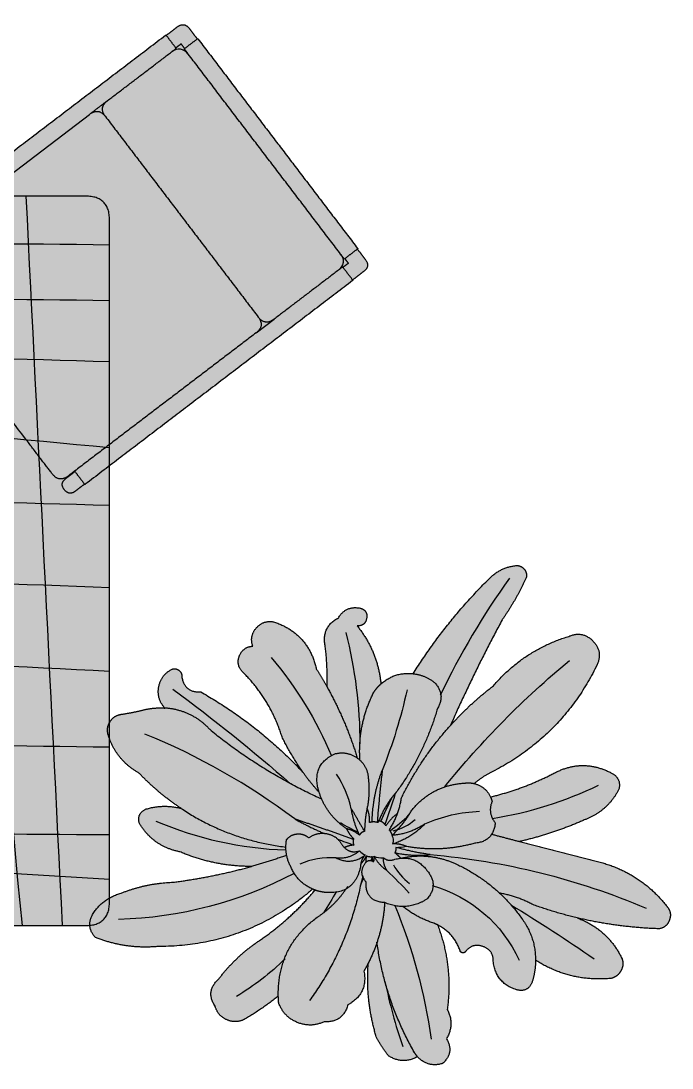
# Model space of a CAD drawing. Header units: metres. Extents: x -17 to 580, y -130 to 19.
# Drawn here: x 330.433 to 331.868, y -28.681 to -26.373 of the extents above; entities that cross this region are included whole.
import ezdxf

# ---------------------------------------------------------------- set-up
doc = ezdxf.new("R2010")
doc.units = ezdxf.units.M
doc.linetypes.add('Style Black Lines_2', pattern=[0])
doc.layers.add('Furniture', color=7, linetype='Continuous', true_color=0x7a8bf7)
doc.layers.add('Imported blocks', color=7, linetype='Continuous', true_color=0x7a8bf7)

# ---------------------------------------------------------------- blocks, each defined once
blk = doc.blocks.new('Brabo_1')
at = {"layer": 'Imported blocks', "transparency": 33554483}
h = blk.add_hatch(color=256, dxfattribs=at)
edge = h.paths.add_edge_path(flags=0)
edge.add_spline(control_points=[(0.688, 0.07), (0.5491, 0.07), (0.1323, 0.07)], knot_values=[0, 0, 0, 1, 1, 1], degree=2, periodic=0)
edge.add_spline(control_points=[(0.1323, 0.07), (0.1073, 0.07), (0.1073, 0.095)], knot_values=[0, 0, 0, 1, 1, 1], degree=2, periodic=0)
edge.add_spline(control_points=[(0.1073, 0.095), (0.1073, 0.1039), (0.1073, 0.1129)], knot_values=[0, 0, 0, 1, 1, 1], degree=2, periodic=0)
edge.add_spline(control_points=[(0.1073, 0.1129), (0.1067, 0.1129), (0.1061, 0.1129)], knot_values=[0, 0, 0, 1, 1, 1], degree=2, periodic=0)
edge.add_spline(control_points=[(0.1061, 0.1129), (0.1061, 0.1002), (0.1061, 0.0875)], knot_values=[0, 0, 0, 1, 1, 1], degree=2, periodic=0)
edge.add_spline(control_points=[(0.1061, 0.0875), (0.1061, 0.07), (0.0887, 0.07)], knot_values=[0, 0, 0, 1, 1, 1], degree=2, periodic=0)
edge.add_spline(control_points=[(0.0887, 0.07), (0.0712, 0.07), (0.0712, 0.0875)], knot_values=[0, 0, 0, 1, 1, 1], degree=2, periodic=0)
edge.add_spline(control_points=[(0.0712, 0.0875), (0.0712, 0.1002), (0.0712, 0.1129)], knot_values=[0, 0, 0, 1, 1, 1], degree=2, periodic=0)
edge.add_spline(control_points=[(0.0712, 0.1129), (0.0711, 0.1129), (0.071, 0.1129)], knot_values=[0, 0, 0, 1, 1, 1], degree=2, periodic=0)
edge.add_spline(control_points=[(0.071, 0.1129), (0.07, 0.1129), (0.07, 0.1139)], knot_values=[0, 0, 0, 1, 1, 1], degree=2, periodic=0)
edge.add_spline(control_points=[(0.07, 0.1139), (0.07, 0.4843), (0.07, 0.8548)], knot_values=[0, 0, 0, 1, 1, 1], degree=2, periodic=0)
edge.add_spline(control_points=[(0.07, 0.8548), (0.07, 0.8558), (0.071, 0.8558)], knot_values=[0, 0, 0, 1, 1, 1], degree=2, periodic=0)
edge.add_spline(control_points=[(0.071, 0.8558), (0.0711, 0.8558), (0.0712, 0.8558)], knot_values=[0, 0, 0, 1, 1, 1], degree=2, periodic=0)
edge.add_spline(control_points=[(0.0712, 0.8558), (0.0712, 0.8711), (0.0712, 0.8864)], knot_values=[0, 0, 0, 1, 1, 1], degree=2, periodic=0)
edge.add_spline(control_points=[(0.0712, 0.8864), (0.0712, 0.9054), (0.0903, 0.9054)], knot_values=[0, 0, 0, 1, 1, 1], degree=2, periodic=0)
edge.add_spline(control_points=[(0.0903, 0.9054), (0.1046, 0.9054), (0.1189, 0.9054)], knot_values=[0, 0, 0, 1, 1, 1], degree=2, periodic=0)
edge.add_spline(control_points=[(0.1189, 0.9054), (0.1189, 0.9055), (0.1189, 0.9056)], knot_values=[0, 0, 0, 1, 1, 1], degree=2, periodic=0)
edge.add_spline(control_points=[(0.1189, 0.9056), (0.1189, 0.9066), (0.1199, 0.9066)], knot_values=[0, 0, 0, 1, 1, 1], degree=2, periodic=0)
edge.add_spline(control_points=[(0.1199, 0.9066), (0.2651, 0.9066), (0.4102, 0.9066)], knot_values=[0, 0, 0, 1, 1, 1], degree=2, periodic=0)
edge.add_spline(control_points=[(0.4102, 0.9066), (0.5553, 0.9066), (0.7004, 0.9066)], knot_values=[0, 0, 0, 1, 1, 1], degree=2, periodic=0)
edge.add_spline(control_points=[(0.7004, 0.9066), (0.7014, 0.9066), (0.7014, 0.9056)], knot_values=[0, 0, 0, 1, 1, 1], degree=2, periodic=0)
edge.add_spline(control_points=[(0.7014, 0.9056), (0.7014, 0.9055), (0.7014, 0.9054)], knot_values=[0, 0, 0, 1, 1, 1], degree=2, periodic=0)
edge.add_spline(control_points=[(0.7014, 0.9054), (0.7157, 0.9054), (0.7301, 0.9054)], knot_values=[0, 0, 0, 1, 1, 1], degree=2, periodic=0)
edge.add_spline(control_points=[(0.7301, 0.9054), (0.7491, 0.9054), (0.7491, 0.8864)], knot_values=[0, 0, 0, 1, 1, 1], degree=2, periodic=0)
edge.add_spline(control_points=[(0.7491, 0.8864), (0.7491, 0.8711), (0.7491, 0.8558)], knot_values=[0, 0, 0, 1, 1, 1], degree=2, periodic=0)
edge.add_spline(control_points=[(0.7491, 0.8558), (0.7492, 0.8558), (0.7493, 0.8558)], knot_values=[0, 0, 0, 1, 1, 1], degree=2, periodic=0)
edge.add_spline(control_points=[(0.7493, 0.8558), (0.7503, 0.8558), (0.7503, 0.8548)], knot_values=[0, 0, 0, 1, 1, 1], degree=2, periodic=0)
edge.add_spline(control_points=[(0.7503, 0.8548), (0.7503, 0.4843), (0.7503, 0.1139)], knot_values=[0, 0, 0, 1, 1, 1], degree=2, periodic=0)
edge.add_spline(control_points=[(0.7503, 0.1139), (0.7503, 0.1129), (0.7493, 0.1129)], knot_values=[0, 0, 0, 1, 1, 1], degree=2, periodic=0)
edge.add_spline(control_points=[(0.7493, 0.1129), (0.7492, 0.1129), (0.7491, 0.1129)], knot_values=[0, 0, 0, 1, 1, 1], degree=2, periodic=0)
edge.add_spline(control_points=[(0.7491, 0.1129), (0.7491, 0.1002), (0.7491, 0.0875)], knot_values=[0, 0, 0, 1, 1, 1], degree=2, periodic=0)
edge.add_spline(control_points=[(0.7491, 0.0875), (0.7491, 0.07), (0.7316, 0.07)], knot_values=[0, 0, 0, 1, 1, 1], degree=2, periodic=0)
edge.add_spline(control_points=[(0.7316, 0.07), (0.7142, 0.07), (0.7142, 0.0875)], knot_values=[0, 0, 0, 1, 1, 1], degree=2, periodic=0)
edge.add_spline(control_points=[(0.7142, 0.0875), (0.7142, 0.1002), (0.7142, 0.1129)], knot_values=[0, 0, 0, 1, 1, 1], degree=2, periodic=0)
edge.add_spline(control_points=[(0.7142, 0.1129), (0.7136, 0.1129), (0.713, 0.1129)], knot_values=[0, 0, 0, 1, 1, 1], degree=2, periodic=0)
edge.add_spline(control_points=[(0.713, 0.1129), (0.713, 0.1039), (0.713, 0.095)], knot_values=[0, 0, 0, 1, 1, 1], degree=2, periodic=0)
edge.add_spline(control_points=[(0.713, 0.095), (0.713, 0.07), (0.688, 0.07)], knot_values=[0, 0, 0, 1, 1, 1], degree=2, periodic=0)
at = {"layer": 'Imported blocks', "linetype": 'Style Black Lines_2'}
for points in [[(0.713, 0.6157), (0.713, 0.6657)], [(0.1073, 0.1129), (0.1073, 0.6157)]]:
    blk.add_lwpolyline(points, dxfattribs=at)
at = {"layer": 'Imported blocks'}
for points, degree in [([(0.0712, 0.8864), (0.0712, 0.9054), (0.0903, 0.9054)], 2), ([(0.0903, 0.9054), (0.1046, 0.9054), (0.1189, 0.9054)], 2), ([(0.1189, 0.9056), (0.1189, 0.9066), (0.1199, 0.9066)], 2), ([(0.1189, 0.9054), (0.1189, 0.9055), (0.1189, 0.9056)], 2), ([(0.1189, 0.8703), (0.1189, 0.8878), (0.1189, 0.9054)], 2), ([(0.1199, 0.9066), (0.2651, 0.9066), (0.4102, 0.9066)], 2), ([(0.4102, 0.9066), (0.5553, 0.9066), (0.7004, 0.9066)], 2), ([(0.7004, 0.9066), (0.7014, 0.9066), (0.7014, 0.9056)], 2), ([(0.7014, 0.9056), (0.7014, 0.9055), (0.7014, 0.9054)], 2), ([(0.7014, 0.9054), (0.7014, 0.8873), (0.7014, 0.8693)], 2), ([(0.7014, 0.9054), (0.7157, 0.9054), (0.7301, 0.9054)], 2), ([(0.7301, 0.9054), (0.7491, 0.9054), (0.7491, 0.8864)], 2), ([(0.0712, 0.8558), (0.0712, 0.8711), (0.0712, 0.8864)], 2), ([(0.7491, 0.8864), (0.7491, 0.8711), (0.7491, 0.8558)], 2), ([(0.07, 0.8548), (0.07, 0.8558), (0.071, 0.8558)], 2), ([(0.07, 0.1139), (0.07, 0.4843), (0.07, 0.8548)], 2), ([(0.071, 0.8558), (0.0711, 0.8558), (0.0712, 0.8558)], 2), ([(0.1063, 0.8558), (0.0888, 0.8558), (0.0712, 0.8558)], 2), ([(0.1071, 0.8705), (0.1061, 0.8705), (0.1061, 0.8695)], 2), ([(0.1061, 0.8695), (0.1061, 0.8626), (0.1061, 0.8558)], 2), ([(0.1073, 0.8548), (0.1073, 0.8558), (0.1063, 0.8558)], 2), ([(0.1189, 0.8705), (0.113, 0.8705), (0.1071, 0.8705)], 2), ([(0.1147, 0.862), (0.1099, 0.8572), (0.1073, 0.851), (0.1073, 0.8443)], 3), ([(0.1073, 0.6657), (0.1073, 0.7602), (0.1073, 0.8548)], 2), ([(0.1323, 0.8693), (0.1256, 0.8693), (0.1194, 0.8667), (0.1147, 0.862)], 3), ([(0.1199, 0.8693), (0.1189, 0.8693), (0.1189, 0.8703)], 2), ([(0.7014, 0.8693), (0.4107, 0.8693), (0.1199, 0.8693)], 2), ([(0.688, 0.8693), (0.7024, 0.8693), (0.713, 0.8587), (0.713, 0.8443)], 3), ([(0.7014, 0.8705), (0.7073, 0.8705), (0.7132, 0.8705)], 2), ([(0.7491, 0.8558), (0.731, 0.8558), (0.713, 0.8558)], 2), ([(0.713, 0.8558), (0.713, 0.7607), (0.713, 0.6657)], 2), ([(0.7132, 0.8705), (0.7142, 0.8705), (0.7142, 0.8695)], 2), ([(0.7142, 0.8695), (0.7142, 0.8626), (0.7142, 0.8558)], 2), ([(0.7491, 0.8558), (0.7492, 0.8558), (0.7493, 0.8558)], 2), ([(0.7493, 0.8558), (0.7503, 0.8558), (0.7503, 0.8548)], 2), ([(0.7503, 0.8548), (0.7503, 0.4843), (0.7503, 0.1139)], 2), ([(0.1073, 0.6657), (0.1073, 0.6407), (0.1073, 0.6157)], 2), ([(0.1323, 0.6407), (0.1073, 0.6407), (0.1073, 0.6657)], 2), ([(0.713, 0.6657), (0.713, 0.6407), (0.688, 0.6407)], 2), ([(0.1073, 0.6157), (0.1073, 0.6407), (0.1323, 0.6407)], 2), ([(0.1323, 0.6407), (0.4102, 0.6407), (0.688, 0.6407)], 2), ([(0.688, 0.6407), (0.713, 0.6407), (0.713, 0.6157)], 2), ([(0.713, 0.6157), (0.713, 0.3643), (0.713, 0.1129)], 2), ([(0.071, 0.1129), (0.07, 0.1129), (0.07, 0.1139)], 2), ([(0.0712, 0.1129), (0.0711, 0.1129), (0.071, 0.1129)], 2), ([(0.0712, 0.0875), (0.0712, 0.1002), (0.0712, 0.1129)], 2), ([(0.0712, 0.1129), (0.0887, 0.1129), (0.1061, 0.1129)], 2), ([(0.1073, 0.1129), (0.1067, 0.1129), (0.1061, 0.1129)], 2), ([(0.1061, 0.1129), (0.1061, 0.1002), (0.1061, 0.0875)], 2), ([(0.1073, 0.095), (0.1073, 0.1039), (0.1073, 0.1129)], 2), ([(0.1323, 0.07), (0.1073, 0.07), (0.1073, 0.095)], 2), ([(0.713, 0.095), (0.713, 0.07), (0.688, 0.07)], 2), ([(0.7142, 0.1129), (0.7136, 0.1129), (0.713, 0.1129)], 2), ([(0.713, 0.1129), (0.713, 0.1039), (0.713, 0.095)], 2), ([(0.7142, 0.1129), (0.7316, 0.1129), (0.7491, 0.1129)], 2), ([(0.7142, 0.0875), (0.7142, 0.1002), (0.7142, 0.1129)], 2), ([(0.7493, 0.1129), (0.7492, 0.1129), (0.7491, 0.1129)], 2), ([(0.7491, 0.1129), (0.7491, 0.1002), (0.7491, 0.0875)], 2), ([(0.7503, 0.1139), (0.7503, 0.1129), (0.7493, 0.1129)], 2), ([(0.0887, 0.07), (0.0712, 0.07), (0.0712, 0.0875)], 2), ([(0.1061, 0.0875), (0.1061, 0.07), (0.0887, 0.07)], 2), ([(0.688, 0.07), (0.5491, 0.07), (0.1323, 0.07)], 2), ([(0.7316, 0.07), (0.7142, 0.07), (0.7142, 0.0875)], 2), ([(0.7491, 0.0875), (0.7491, 0.07), (0.7316, 0.07)], 2)]:
    blk.add_open_spline(points, degree=degree, dxfattribs=at)
blk = doc.blocks.new('Plant')
at = {"layer": 'Imported blocks', "transparency": 33554483}
h = blk.add_hatch(color=256, dxfattribs=at)
edge = h.paths.add_edge_path(flags=0)
edge.add_spline(control_points=[(0.5604, 0.5461), (0.4131, 0.4194), (0.2189, 0.4196)], knot_values=[0, 0, 0, 1, 1, 1], degree=2, periodic=0)
edge.add_spline(control_points=[(0.2189, 0.4196), (0.1478, 0.4131), (0.0816, 0.4397)], knot_values=[0, 0, 0, 1, 1, 1], degree=2, periodic=0)
edge.add_spline(control_points=[(0.0816, 0.4397), (0.0604, 0.4626), (0.0752, 0.49)], knot_values=[0, 0, 0, 1, 1, 1], degree=2, periodic=0)
edge.add_spline(control_points=[(0.0752, 0.49), (0.0973, 0.5261), (0.1382, 0.5372)], knot_values=[0, 0, 0, 1, 1, 1], degree=2, periodic=0)
edge.add_spline(control_points=[(0.1382, 0.5372), (0.1935, 0.5594), (0.2531, 0.5613)], knot_values=[0, 0, 0, 1, 1, 1], degree=2, periodic=0)
edge.add_spline(control_points=[(0.2531, 0.5613), (0.3405, 0.5726), (0.4253, 0.5961)], knot_values=[0, 0, 0, 1, 1, 1], degree=2, periodic=0)
edge.add_spline(control_points=[(0.4253, 0.5961), (0.3433, 0.5961), (0.2679, 0.6283)], knot_values=[0, 0, 0, 1, 1, 1], degree=2, periodic=0)
edge.add_spline(control_points=[(0.2679, 0.6283), (0.2093, 0.6398), (0.1785, 0.691)], knot_values=[0, 0, 0, 1, 1, 1], degree=2, periodic=0)
edge.add_spline(control_points=[(0.1785, 0.691), (0.1722, 0.7135), (0.1936, 0.7228)], knot_values=[0, 0, 0, 1, 1, 1], degree=2, periodic=0)
edge.add_spline(control_points=[(0.1936, 0.7228), (0.2317, 0.734), (0.2702, 0.7242)], knot_values=[0, 0, 0, 1, 1, 1], degree=2, periodic=0)
edge.add_spline(control_points=[(0.2702, 0.7242), (0.2194, 0.7579), (0.1776, 0.8021)], knot_values=[0, 0, 0, 1, 1, 1], degree=2, periodic=0)
edge.add_spline(control_points=[(0.1776, 0.8021), (0.1274, 0.8302), (0.1101, 0.885)], knot_values=[0, 0, 0, 1, 1, 1], degree=2, periodic=0)
edge.add_spline(control_points=[(0.1101, 0.885), (0.1048, 0.901), (0.1137, 0.9153)], knot_values=[0, 0, 0, 1, 1, 1], degree=2, periodic=0)
edge.add_spline(control_points=[(0.1137, 0.9153), (0.1227, 0.9295), (0.1394, 0.9317)], knot_values=[0, 0, 0, 1, 1, 1], degree=2, periodic=0)
edge.add_spline(control_points=[(0.1394, 0.9317), (0.1646, 0.9354), (0.1892, 0.9416)], knot_values=[0, 0, 0, 1, 1, 1], degree=2, periodic=0)
edge.add_spline(control_points=[(0.1892, 0.9416), (0.2116, 0.9469), (0.2345, 0.9453)], knot_values=[0, 0, 0, 1, 1, 1], degree=2, periodic=0)
edge.add_spline(control_points=[(0.2345, 0.9453), (0.2162, 0.9654), (0.2212, 0.9921)], knot_values=[0, 0, 0, 1, 1, 1], degree=2, periodic=0)
edge.add_spline(control_points=[(0.2212, 0.9921), (0.2262, 1.0188), (0.2505, 1.031)], knot_values=[0, 0, 0, 1, 1, 1], degree=2, periodic=0)
edge.add_spline(control_points=[(0.2505, 1.031), (0.2586, 1.0337), (0.2655, 1.0286)], knot_values=[0, 0, 0, 1, 1, 1], degree=2, periodic=0)
edge.add_spline(control_points=[(0.2655, 1.0286), (0.2723, 1.0235), (0.272, 1.0149)], knot_values=[0, 0, 0, 1, 1, 1], degree=2, periodic=0)
edge.add_spline(control_points=[(0.272, 1.0149), (0.2775, 0.9792), (0.3136, 0.9809)], knot_values=[0, 0, 0, 1, 1, 1], degree=2, periodic=0)
edge.add_spline(control_points=[(0.3136, 0.9809), (0.4397, 0.9096), (0.5389, 0.8039)], knot_values=[0, 0, 0, 1, 1, 1], degree=2, periodic=0)
edge.add_spline(control_points=[(0.5389, 0.8039), (0.5125, 0.8408), (0.493, 0.8816)], knot_values=[0, 0, 0, 1, 1, 1], degree=2, periodic=0)
edge.add_spline(control_points=[(0.493, 0.8816), (0.467, 0.9656), (0.404, 1.0269)], knot_values=[0, 0, 0, 1, 1, 1], degree=2, periodic=0)
edge.add_spline(control_points=[(0.404, 1.0269), (0.3911, 1.0429), (0.3995, 1.0617)], knot_values=[0, 0, 0, 1, 1, 1], degree=2, periodic=0)
edge.add_spline(control_points=[(0.3995, 1.0617), (0.4078, 1.0805), (0.4284, 1.0817)], knot_values=[0, 0, 0, 1, 1, 1], degree=2, periodic=0)
edge.add_spline(control_points=[(0.4284, 1.0817), (0.4209, 1.1038), (0.4359, 1.1216)], knot_values=[0, 0, 0, 1, 1, 1], degree=2, periodic=0)
edge.add_spline(control_points=[(0.4359, 1.1216), (0.451, 1.1393), (0.474, 1.1355)], knot_values=[0, 0, 0, 1, 1, 1], degree=2, periodic=0)
edge.add_spline(control_points=[(0.474, 1.1355), (0.5508, 1.1105), (0.5684, 1.0317)], knot_values=[0, 0, 0, 1, 1, 1], degree=2, periodic=0)
edge.add_spline(control_points=[(0.5684, 1.0317), (0.5808, 1.0121), (0.5921, 0.9919)], knot_values=[0, 0, 0, 1, 1, 1], degree=2, periodic=0)
edge.add_spline(control_points=[(0.5921, 0.9919), (0.5937, 1.0376), (0.5879, 1.0829)], knot_values=[0, 0, 0, 1, 1, 1], degree=2, periodic=0)
edge.add_spline(control_points=[(0.5879, 1.0829), (0.5802, 1.1244), (0.6172, 1.1444)], knot_values=[0, 0, 0, 1, 1, 1], degree=2, periodic=0)
edge.add_spline(control_points=[(0.6172, 1.1444), (0.6337, 1.1717), (0.6651, 1.1656)], knot_values=[0, 0, 0, 1, 1, 1], degree=2, periodic=0)
edge.add_spline(control_points=[(0.6651, 1.1656), (0.6825, 1.1609), (0.6794, 1.1431)], knot_values=[0, 0, 0, 1, 1, 1], degree=2, periodic=0)
edge.add_spline(control_points=[(0.6794, 1.1431), (0.6763, 1.1254), (0.6584, 1.1268)], knot_values=[0, 0, 0, 1, 1, 1], degree=2, periodic=0)
edge.add_spline(control_points=[(0.6584, 1.1268), (0.7041, 1.07), (0.7108, 0.9984)], knot_values=[0, 0, 0, 1, 1, 1], degree=2, periodic=0)
edge.add_spline(control_points=[(0.7108, 0.9984), (0.7414, 1.0256), (0.782, 1.021)], knot_values=[0, 0, 0, 1, 1, 1], degree=2, periodic=0)
edge.add_spline(control_points=[(0.782, 1.021), (0.854, 1.1363), (0.9508, 1.2317)], knot_values=[0, 0, 0, 1, 1, 1], degree=2, periodic=0)
edge.add_spline(control_points=[(0.9508, 1.2317), (0.9746, 1.2555), (1.0081, 1.2593)], knot_values=[0, 0, 0, 1, 1, 1], degree=2, periodic=0)
edge.add_spline(control_points=[(1.0081, 1.2593), (1.0193, 1.2604), (1.0266, 1.2518)], knot_values=[0, 0, 0, 1, 1, 1], degree=2, periodic=0)
edge.add_spline(control_points=[(1.0266, 1.2518), (1.0339, 1.2433), (1.0312, 1.2324)], knot_values=[0, 0, 0, 1, 1, 1], degree=2, periodic=0)
edge.add_spline(control_points=[(1.0312, 1.2324), (1.0086, 1.1838), (0.9781, 1.1397)], knot_values=[0, 0, 0, 1, 1, 1], degree=2, periodic=0)
edge.add_spline(control_points=[(0.9781, 1.1397), (0.9165, 1.0256), (0.8642, 0.9071)], knot_values=[0, 0, 0, 1, 1, 1], degree=2, periodic=0)
edge.add_spline(control_points=[(0.8642, 0.9071), (0.9074, 0.955), (0.9587, 0.9941)], knot_values=[0, 0, 0, 1, 1, 1], degree=2, periodic=0)
edge.add_spline(control_points=[(0.9587, 0.9941), (1.0259, 1.0731), (1.1251, 1.1034)], knot_values=[0, 0, 0, 1, 1, 1], degree=2, periodic=0)
edge.add_spline(control_points=[(1.1251, 1.1034), (1.1547, 1.1166), (1.1777, 1.0936)], knot_values=[0, 0, 0, 1, 1, 1], degree=2, periodic=0)
edge.add_spline(control_points=[(1.1777, 1.0936), (1.2007, 1.0706), (1.1875, 1.041)], knot_values=[0, 0, 0, 1, 1, 1], degree=2, periodic=0)
edge.add_spline(control_points=[(1.1875, 1.041), (1.1117, 0.8847), (0.9573, 0.8053)], knot_values=[0, 0, 0, 1, 1, 1], degree=2, periodic=0)
edge.add_spline(control_points=[(0.9573, 0.8053), (0.9352, 0.7947), (0.9166, 0.7788)], knot_values=[0, 0, 0, 1, 1, 1], degree=2, periodic=0)
edge.add_spline(control_points=[(0.9166, 0.7788), (0.9416, 0.7726), (0.9524, 0.7493)], knot_values=[0, 0, 0, 1, 1, 1], degree=2, periodic=0)
edge.add_spline(control_points=[(0.9524, 0.7493), (1.0265, 0.7673), (1.0941, 0.8025)], knot_values=[0, 0, 0, 1, 1, 1], degree=2, periodic=0)
edge.add_spline(control_points=[(1.0941, 0.8025), (1.1559, 0.8346), (1.2178, 0.8027)], knot_values=[0, 0, 0, 1, 1, 1], degree=2, periodic=0)
edge.add_spline(control_points=[(1.2178, 0.8027), (1.2412, 0.7917), (1.2355, 0.7665)], knot_values=[0, 0, 0, 1, 1, 1], degree=2, periodic=0)
edge.add_spline(control_points=[(1.2355, 0.7665), (1.2106, 0.7177), (1.1592, 0.6987)], knot_values=[0, 0, 0, 1, 1, 1], degree=2, periodic=0)
edge.add_spline(control_points=[(1.1592, 0.6987), (1.0902, 0.6678), (1.0164, 0.6511)], knot_values=[0, 0, 0, 1, 1, 1], degree=2, periodic=0)
edge.add_spline(control_points=[(1.0164, 0.6511), (1.108, 0.6272), (1.1997, 0.6039)], knot_values=[0, 0, 0, 1, 1, 1], degree=2, periodic=0)
edge.add_spline(control_points=[(1.1997, 0.6039), (1.286, 0.5788), (1.3415, 0.508)], knot_values=[0, 0, 0, 1, 1, 1], degree=2, periodic=0)
edge.add_spline(control_points=[(1.3415, 0.508), (1.3526, 0.495), (1.3472, 0.4788)], knot_values=[0, 0, 0, 1, 1, 1], degree=2, periodic=0)
edge.add_spline(control_points=[(1.3472, 0.4788), (1.3418, 0.4625), (1.3251, 0.4587)], knot_values=[0, 0, 0, 1, 1, 1], degree=2, periodic=0)
edge.add_spline(control_points=[(1.3251, 0.4587), (1.233, 0.4614), (1.1433, 0.4828)], knot_values=[0, 0, 0, 1, 1, 1], degree=2, periodic=0)
edge.add_spline(control_points=[(1.1433, 0.4828), (1.211, 0.4576), (1.2425, 0.3926)], knot_values=[0, 0, 0, 1, 1, 1], degree=2, periodic=0)
edge.add_spline(control_points=[(1.2425, 0.3926), (1.247, 0.3787), (1.2399, 0.3658)], knot_values=[0, 0, 0, 1, 1, 1], degree=2, periodic=0)
edge.add_spline(control_points=[(1.2399, 0.3658), (1.2328, 0.353), (1.2187, 0.3493)], knot_values=[0, 0, 0, 1, 1, 1], degree=2, periodic=0)
edge.add_spline(control_points=[(1.2187, 0.3493), (1.1283, 0.3407), (1.0517, 0.3893)], knot_values=[0, 0, 0, 1, 1, 1], degree=2, periodic=0)
edge.add_spline(control_points=[(1.0517, 0.3893), (1.0517, 0.3655), (1.0446, 0.3428)], knot_values=[0, 0, 0, 1, 1, 1], degree=2, periodic=0)
edge.add_spline(control_points=[(1.0446, 0.3428), (1.0357, 0.3171), (1.0094, 0.3244)], knot_values=[0, 0, 0, 1, 1, 1], degree=2, periodic=0)
edge.add_spline(control_points=[(1.0094, 0.3244), (0.9634, 0.339), (0.9586, 0.3871)], knot_values=[0, 0, 0, 1, 1, 1], degree=2, periodic=0)
edge.add_spline(control_points=[(0.9586, 0.3871), (0.9588, 0.4117), (0.9355, 0.4197)], knot_values=[0, 0, 0, 1, 1, 1], degree=2, periodic=0)
edge.add_spline(control_points=[(0.9355, 0.4197), (0.9123, 0.4277), (0.8973, 0.4083)], knot_values=[0, 0, 0, 1, 1, 1], degree=2, periodic=0)
edge.add_spline(control_points=[(0.8973, 0.4083), (0.8949, 0.4051), (0.8909, 0.4056)], knot_values=[0, 0, 0, 1, 1, 1], degree=2, periodic=0)
edge.add_spline(control_points=[(0.8909, 0.4056), (0.887, 0.4061), (0.8855, 0.4098)], knot_values=[0, 0, 0, 1, 1, 1], degree=2, periodic=0)
edge.add_spline(control_points=[(0.8855, 0.4098), (0.8724, 0.4486), (0.8358, 0.4672)], knot_values=[0, 0, 0, 1, 1, 1], degree=2, periodic=0)
edge.add_spline(control_points=[(0.8358, 0.4672), (0.8701, 0.3767), (0.8572, 0.2808)], knot_values=[0, 0, 0, 1, 1, 1], degree=2, periodic=0)
edge.add_spline(control_points=[(0.8572, 0.2808), (0.8741, 0.2481), (0.8554, 0.2163)], knot_values=[0, 0, 0, 1, 1, 1], degree=2, periodic=0)
edge.add_spline(control_points=[(0.8554, 0.2163), (0.8734, 0.1856), (0.8469, 0.1618)], knot_values=[0, 0, 0, 1, 1, 1], degree=2, periodic=0)
edge.add_spline(control_points=[(0.8469, 0.1618), (0.8145, 0.1516), (0.7916, 0.1767)], knot_values=[0, 0, 0, 1, 1, 1], degree=2, periodic=0)
edge.add_spline(control_points=[(0.7916, 0.1767), (0.7595, 0.1589), (0.7282, 0.178)], knot_values=[0, 0, 0, 1, 1, 1], degree=2, periodic=0)
edge.add_spline(control_points=[(0.7282, 0.178), (0.7121, 0.1978), (0.7006, 0.2206)], knot_values=[0, 0, 0, 1, 1, 1], degree=2, periodic=0)
edge.add_spline(control_points=[(0.7006, 0.2206), (0.6767, 0.3002), (0.683, 0.3831)], knot_values=[0, 0, 0, 1, 1, 1], degree=2, periodic=0)
edge.add_spline(control_points=[(0.683, 0.3831), (0.6784, 0.3741), (0.6734, 0.3653)], knot_values=[0, 0, 0, 1, 1, 1], degree=2, periodic=0)
edge.add_spline(control_points=[(0.6734, 0.3653), (0.683, 0.3151), (0.6379, 0.291)], knot_values=[0, 0, 0, 1, 1, 1], degree=2, periodic=0)
edge.add_spline(control_points=[(0.6379, 0.291), (0.6271, 0.2513), (0.5861, 0.2538)], knot_values=[0, 0, 0, 1, 1, 1], degree=2, periodic=0)
edge.add_spline(control_points=[(0.5861, 0.2538), (0.5566, 0.2399), (0.5265, 0.2523)], knot_values=[0, 0, 0, 1, 1, 1], degree=2, periodic=0)
edge.add_spline(control_points=[(0.5265, 0.2523), (0.4964, 0.2648), (0.4855, 0.2954)], knot_values=[0, 0, 0, 1, 1, 1], degree=2, periodic=0)
edge.add_spline(control_points=[(0.4855, 0.2954), (0.4848, 0.3029), (0.4847, 0.3103)], knot_values=[0, 0, 0, 1, 1, 1], degree=2, periodic=0)
edge.add_spline(control_points=[(0.4847, 0.3103), (0.4489, 0.2818), (0.4095, 0.2587)], knot_values=[0, 0, 0, 1, 1, 1], degree=2, periodic=0)
edge.add_spline(control_points=[(0.4095, 0.2587), (0.3901, 0.2494), (0.3705, 0.2584)], knot_values=[0, 0, 0, 1, 1, 1], degree=2, periodic=0)
edge.add_spline(control_points=[(0.3705, 0.2584), (0.3509, 0.2674), (0.3453, 0.2882)], knot_values=[0, 0, 0, 1, 1, 1], degree=2, periodic=0)
edge.add_spline(control_points=[(0.3453, 0.2882), (0.3236, 0.3212), (0.353, 0.3475)], knot_values=[0, 0, 0, 1, 1, 1], degree=2, periodic=0)
edge.add_spline(control_points=[(0.353, 0.3475), (0.3908, 0.3977), (0.4431, 0.4326)], knot_values=[0, 0, 0, 1, 1, 1], degree=2, periodic=0)
edge.add_spline(control_points=[(0.4431, 0.4326), (0.5121, 0.4798), (0.5657, 0.544)], knot_values=[0, 0, 0, 1, 1, 1], degree=2, periodic=0)
edge.add_spline(control_points=[(0.5657, 0.544), (0.5631, 0.545), (0.5604, 0.5461)], knot_values=[0, 0, 0, 1, 1, 1], degree=2, periodic=0)
at = {"layer": 'Imported blocks'}
for points, degree in [([(0.9508, 1.2317), (0.9746, 1.2555), (1.0081, 1.2593)], 2), ([(1.0081, 1.2593), (1.0193, 1.2604), (1.0266, 1.2518)], 2), ([(1.0266, 1.2518), (1.0339, 1.2433), (1.0312, 1.2324)], 2), ([(0.782, 1.021), (0.854, 1.1363), (0.9508, 1.2317)], 2), ([(0.9944, 1.2317), (0.9359, 1.1505), (0.8849, 1.0643), (0.8418, 0.974)], 3), ([(1.0312, 1.2324), (1.0086, 1.1838), (0.9781, 1.1397)], 2), ([(0.6172, 1.1444), (0.6337, 1.1717), (0.6651, 1.1656)], 2), ([(0.6651, 1.1656), (0.6825, 1.1609), (0.6794, 1.1431)], 2), ([(0.4359, 1.1216), (0.451, 1.1393), (0.474, 1.1355)], 2), ([(0.474, 1.1355), (0.5508, 1.1105), (0.5684, 1.0317)], 2), ([(0.5879, 1.0829), (0.5802, 1.1244), (0.6172, 1.1444)], 2), ([(0.6794, 1.1431), (0.6763, 1.1254), (0.6584, 1.1268)], 2), ([(0.9781, 1.1397), (0.9165, 1.0256), (0.8642, 0.9071)], 2), ([(0.4284, 1.0817), (0.4209, 1.1038), (0.4359, 1.1216)], 2), ([(0.6333, 1.1116), (0.6539, 1.0313), (0.6644, 0.9491), (0.6645, 0.8663)], 3), ([(0.6584, 1.1268), (0.7041, 1.07), (0.7108, 0.9984)], 2), ([(1.1251, 1.1034), (1.1547, 1.1166), (1.1777, 1.0936)], 2), ([(0.9587, 0.9941), (1.0259, 1.0731), (1.1251, 1.1034)], 2), ([(1.1777, 1.0936), (1.2007, 1.0706), (1.1875, 1.041)], 2), ([(0.3995, 1.0617), (0.4078, 1.0805), (0.4284, 1.0817)], 2), ([(0.5921, 0.9919), (0.5937, 1.0376), (0.5879, 1.0829)], 2), ([(0.404, 1.0269), (0.3911, 1.0429), (0.3995, 1.0617)], 2), ([(0.4692, 1.0566), (0.524, 0.9913), (0.5686, 0.9186), (0.6019, 0.8402)], 3), ([(0.8507, 0.7706), (0.9331, 0.8728), (1.0254, 0.9663), (1.1265, 1.0501)], 3), ([(1.1875, 1.041), (1.1117, 0.8847), (0.9573, 0.8053)], 2), ([(0.2212, 0.9921), (0.2262, 1.0188), (0.2505, 1.031)], 2), ([(0.2505, 1.031), (0.2586, 1.0337), (0.2655, 1.0286)], 2), ([(0.2655, 1.0286), (0.2723, 1.0235), (0.272, 1.0149)], 2), ([(0.493, 0.8816), (0.467, 0.9656), (0.404, 1.0269)], 2), ([(0.5684, 1.0317), (0.5808, 1.0121), (0.5921, 0.9919)], 2), ([(0.7108, 0.9984), (0.7414, 1.0256), (0.782, 1.021)], 2), ([(0.782, 1.021), (0.8082, 1.0181), (0.8289, 1.0017)], 2), ([(0.272, 1.0149), (0.2775, 0.9792), (0.3136, 0.9809)], 2), ([(0.6956, 0.9809), (0.7021, 0.9906), (0.7108, 0.9984)], 2), ([(0.8289, 1.0017), (0.854, 0.9754), (0.8354, 0.9441)], 2), ([(0.8642, 0.9071), (0.9074, 0.955), (0.9587, 0.9941)], 2), ([(0.2345, 0.9453), (0.2162, 0.9654), (0.2212, 0.9921)], 2), ([(0.2525, 0.9866), (0.3418, 0.9209), (0.4282, 0.8515), (0.5117, 0.7784)], 3), ([(0.3136, 0.9809), (0.4397, 0.9096), (0.5389, 0.8039)], 2), ([(0.5921, 0.9919), (0.6338, 0.917), (0.6588, 0.8351)], 2), ([(0.6647, 0.8302), (0.6593, 0.9098), (0.6956, 0.9809)], 2), ([(0.7685, 0.9853), (0.755, 0.9248), (0.7368, 0.8655), (0.7138, 0.8079)], 3), ([(0.1137, 0.9153), (0.1227, 0.9295), (0.1394, 0.9317)], 2), ([(0.1394, 0.9317), (0.1646, 0.9354), (0.1892, 0.9416)], 2), ([(0.1892, 0.9416), (0.2116, 0.9469), (0.2345, 0.9453)], 2), ([(0.3369, 0.8949), (0.296, 0.9409), (0.2345, 0.9453)], 2), ([(0.8354, 0.9441), (0.8058, 0.8422), (0.7426, 0.7569)], 2), ([(0.1101, 0.885), (0.1048, 0.901), (0.1137, 0.9153)], 2), ([(0.7562, 0.7473), (0.7989, 0.8348), (0.8642, 0.9071)], 2), ([(0.1776, 0.8021), (0.1274, 0.8302), (0.1101, 0.885)], 2), ([(0.5208, 0.7008), (0.4191, 0.7772), (0.3084, 0.84), (0.1907, 0.8881)], 3), ([(0.5808, 0.7442), (0.4491, 0.8039), (0.3369, 0.8949)], 2), ([(0.5389, 0.8039), (0.5125, 0.8408), (0.493, 0.8816)], 2), ([(0.5714, 0.7718), (0.5618, 0.8242), (0.6109, 0.8448)], 2), ([(0.6109, 0.8448), (0.6371, 0.8509), (0.6588, 0.8351)], 2), ([(0.6588, 0.8351), (0.6805, 0.8194), (0.6829, 0.7926)], 2), ([(1.0941, 0.8025), (1.1559, 0.8346), (1.2178, 0.8027)], 2), ([(0.2702, 0.7242), (0.2194, 0.7579), (0.1776, 0.8021)], 2), ([(0.575, 0.7591), (0.5557, 0.7805), (0.5389, 0.8039)], 2), ([(0.6456, 0.7234), (0.6394, 0.7505), (0.6285, 0.7761), (0.6131, 0.7993)], 3), ([(0.6829, 0.7926), (0.6865, 0.7615), (0.6817, 0.7305)], 2), ([(0.6915, 0.694), (0.6926, 0.7529), (0.7138, 0.8079)], 2), ([(0.7138, 0.8079), (0.7071, 0.7507), (0.7027, 0.6934)], 2), ([(0.9573, 0.8053), (0.9352, 0.7947), (0.9166, 0.7788)], 2), ([(0.9524, 0.7493), (1.0265, 0.7673), (1.0941, 0.8025)], 2), ([(1.2178, 0.8027), (1.2412, 0.7917), (1.2355, 0.7665)], 2), ([(0.6353, 0.6792), (0.5854, 0.7131), (0.5714, 0.7718)], 2), ([(0.779, 0.7202), (0.8245, 0.7758), (0.8963, 0.7799)], 2), ([(0.8963, 0.7799), (0.9066, 0.7813), (0.9166, 0.7788)], 2), ([(0.9166, 0.7788), (0.9416, 0.7726), (0.9524, 0.7493)], 2), ([(1.1901, 0.7748), (1.1163, 0.739), (1.038, 0.7142), (0.9571, 0.7012)], 3), ([(1.2355, 0.7665), (1.2106, 0.7177), (1.1592, 0.6987)], 2), ([(0.7426, 0.7569), (0.7176, 0.7284), (0.7049, 0.6927)], 2), ([(0.7104, 0.6955), (0.7187, 0.7129), (0.7268, 0.7302), (0.735, 0.7476)], 3), ([(0.7426, 0.7569), (0.7354, 0.734), (0.7278, 0.7112), (0.7198, 0.6885)], 3), ([(0.7292, 0.6766), (0.7504, 0.709), (0.7562, 0.7473)], 2), ([(0.956, 0.7393), (0.9454, 0.7156), (0.9628, 0.6919)], 2), ([(0.9524, 0.7493), (0.9547, 0.7445), (0.956, 0.7393)], 2), ([(0.1785, 0.691), (0.1722, 0.7135), (0.1936, 0.7228)], 2), ([(0.1936, 0.7228), (0.2317, 0.734), (0.2702, 0.7242)], 2), ([(0.2702, 0.7242), (0.3757, 0.6541), (0.5015, 0.6388)], 2), ([(0.6636, 0.6649), (0.6506, 0.6929), (0.6456, 0.7234)], 2), ([(0.6456, 0.7234), (0.6601, 0.6982), (0.6748, 0.6732)], 2), ([(0.6817, 0.7305), (0.6752, 0.7022), (0.6748, 0.6732)], 2), ([(0.6859, 0.693), (0.6869, 0.7094), (0.6804, 0.7243)], 2), ([(0.735, 0.6643), (0.7611, 0.689), (0.779, 0.7202)], 2), ([(0.808, 0.6899), (0.846, 0.7068), (0.8867, 0.7162), (0.9283, 0.7177)], 3), ([(0.2148, 0.6962), (0.3058, 0.6572), (0.4027, 0.6356), (0.5017, 0.6325)], 3), ([(0.6503, 0.6558), (0.5857, 0.6788), (0.5208, 0.7008)], 2), ([(0.5208, 0.7008), (0.5521, 0.6836), (0.5848, 0.6692)], 2), ([(0.7049, 0.6927), (0.6955, 0.6956), (0.6859, 0.693)], 2), ([(0.7218, 0.6857), (0.7164, 0.6944), (0.7065, 0.6969)], 2), ([(0.7474, 0.713), (0.7321, 0.7017), (0.7218, 0.6857)], 2), ([(0.7309, 0.6747), (0.7457, 0.6853), (0.7596, 0.697), (0.7726, 0.7097)], 3), ([(0.7381, 0.6748), (0.756, 0.6788), (0.7724, 0.6872), (0.786, 0.6994)], 3), ([(1.1592, 0.6987), (1.0902, 0.6678), (1.0164, 0.6511)], 2), ([(0.2679, 0.6283), (0.2093, 0.6398), (0.1785, 0.691)], 2), ([(0.6618, 0.6705), (0.6482, 0.6773), (0.6347, 0.6845), (0.6215, 0.6921)], 3), ([(0.6636, 0.6649), (0.6513, 0.6756), (0.6353, 0.6792)], 2), ([(0.6353, 0.6792), (0.6409, 0.6667), (0.6507, 0.6571)], 2), ([(0.6748, 0.6732), (0.667, 0.6719), (0.6636, 0.6649)], 2), ([(0.7359, 0.6651), (0.734, 0.6717), (0.7292, 0.6766)], 2), ([(0.808, 0.6899), (0.7748, 0.6677), (0.735, 0.6643)], 2), ([(0.7365, 0.6457), (0.7772, 0.6597), (0.808, 0.6899)], 2), ([(0.9628, 0.6919), (0.9588, 0.6509), (0.9178, 0.6473)], 2), ([(0.5122, 0.5956), (0.4973, 0.6238), (0.5029, 0.6552)], 2), ([(0.5029, 0.6552), (0.512, 0.6666), (0.5266, 0.6678)], 2), ([(0.5266, 0.6678), (0.5411, 0.6689), (0.5519, 0.659)], 2), ([(0.5519, 0.659), (0.57, 0.6729), (0.5923, 0.6682)], 2), ([(0.5923, 0.6682), (0.6147, 0.6634), (0.6256, 0.6434)], 2), ([(0.6154, 0.6564), (0.6272, 0.6518), (0.6391, 0.6474), (0.6511, 0.6433)], 3), ([(0.6507, 0.6571), (0.6482, 0.6501), (0.6511, 0.6433)], 2), ([(0.735, 0.6643), (0.7385, 0.6586), (0.7391, 0.6519), (0.7366, 0.6457)], 3), ([(0.9178, 0.6473), (0.8439, 0.6267), (0.7682, 0.6399)], 2), ([(0.9536, 0.6675), (0.985, 0.6593), (1.0164, 0.6511)], 2), ([(1.0164, 0.6511), (1.108, 0.6272), (1.1997, 0.6039)], 2), ([(0.4253, 0.5961), (0.3433, 0.5961), (0.2679, 0.6283)], 2), ([(0.6637, 0.6304), (0.6413, 0.6114), (0.6122, 0.6148)], 2), ([(0.6256, 0.6434), (0.64, 0.6232), (0.6637, 0.6304)], 2), ([(0.6511, 0.6433), (0.6404, 0.6424), (0.6307, 0.6377)], 2), ([(0.6637, 0.6304), (0.6671, 0.6265), (0.6714, 0.6235), (0.6762, 0.6215)], 3), ([(0.7682, 0.6399), (0.753, 0.6466), (0.7365, 0.6457)], 2), ([(0.744, 0.6381), (0.7445, 0.6319), (0.7417, 0.6264)], 2), ([(0.7546, 0.6142), (0.7484, 0.6207), (0.7417, 0.6264)], 2), ([(0.7417, 0.6264), (0.7804, 0.6181), (0.8197, 0.6221)], 2), ([(0.744, 0.6381), (0.7516, 0.6382), (0.7591, 0.6391), (0.7666, 0.6406)], 3), ([(0.8197, 0.6221), (0.7813, 0.6276), (0.744, 0.6381)], 2), ([(0.5033, 0.6206), (0.4647, 0.6071), (0.4253, 0.5961)], 2), ([(0.6122, 0.6148), (0.5845, 0.6171), (0.5571, 0.6123), (0.5319, 0.6008)], 3), ([(0.6122, 0.6148), (0.6463, 0.5981), (0.6762, 0.6215)], 2), ([(0.6762, 0.6215), (0.6663, 0.6106), (0.666, 0.5959)], 2), ([(0.6667, 0.6021), (0.6746, 0.6095), (0.6788, 0.6195)], 2), ([(0.6782, 0.5619), (0.6609, 0.582), (0.6764, 0.6034)], 2), ([(0.6764, 0.6034), (0.6841, 0.6137), (0.6947, 0.6064)], 2), ([(0.6788, 0.6195), (0.6782, 0.6143), (0.6776, 0.6091), (0.6768, 0.6039)], 3), ([(0.6788, 0.6195), (0.6849, 0.617), (0.6915, 0.6178)], 2), ([(0.6915, 0.6178), (0.6905, 0.6147), (0.6895, 0.6117), (0.6884, 0.6087)], 3), ([(0.6915, 0.6178), (0.6912, 0.6123), (0.6933, 0.6073)], 2), ([(0.6947, 0.6064), (0.6976, 0.6126), (0.6952, 0.619)], 2), ([(0.6952, 0.619), (0.7018, 0.6156), (0.7091, 0.6144), (0.7164, 0.6154)], 3), ([(0.6952, 0.619), (0.7061, 0.5995), (0.7245, 0.5868)], 2), ([(0.7164, 0.6154), (0.7263, 0.6069), (0.7386, 0.611)], 2), ([(0.7245, 0.5868), (0.716, 0.5998), (0.7164, 0.6154)], 2), ([(0.7386, 0.611), (0.7855, 0.625), (0.814, 0.5851)], 2), ([(0.7519, 0.6136), (0.8142, 0.6287), (0.873, 0.6031)], 2), ([(0.8197, 0.6221), (0.9838, 0.6083), (1.1439, 0.5686), (1.2954, 0.5042)], 3), ([(0.873, 0.6031), (0.9647, 0.5617), (1.0227, 0.4795)], 2), ([(1.1997, 0.6039), (1.286, 0.5788), (1.3415, 0.508)], 2), ([(0.5197, 0.5809), (0.3998, 0.5174), (0.2682, 0.4829), (0.1326, 0.4793)], 3), ([(0.2531, 0.5613), (0.3405, 0.5726), (0.4253, 0.5961)], 2), ([(0.5604, 0.5461), (0.5263, 0.561), (0.5122, 0.5956)], 2), ([(0.666, 0.5959), (0.6524, 0.5331), (0.5883, 0.5388)], 2), ([(0.7245, 0.5868), (0.7412, 0.5708), (0.7574, 0.5544), (0.7731, 0.5375)], 3), ([(0.7383, 0.5998), (0.7475, 0.5839), (0.7595, 0.5699), (0.7737, 0.5583)], 3), ([(0.814, 0.5851), (0.8388, 0.5537), (0.812, 0.5239)], 2), ([(0.1382, 0.5372), (0.1935, 0.5594), (0.2531, 0.5613)], 2), ([(0.6664, 0.5571), (0.6375, 0.4167), (0.5537, 0.3005)], 2), ([(0.6712, 0.5752), (0.669, 0.5661), (0.6664, 0.5571)], 2), ([(0.6729, 0.5705), (0.6708, 0.566), (0.6686, 0.5615), (0.6664, 0.5571)], 3), ([(0.7192, 0.5163), (0.676, 0.5187), (0.6782, 0.5619)], 2), ([(0.8242, 0.5541), (0.9098, 0.529), (0.9781, 0.4702), (1.0158, 0.3893)], 3), ([(0.0752, 0.49), (0.0973, 0.5261), (0.1382, 0.5372)], 2), ([(0.5604, 0.5461), (0.4131, 0.4194), (0.2189, 0.4196)], 2), ([(0.4431, 0.4326), (0.5121, 0.4798), (0.5657, 0.544)], 2), ([(0.5657, 0.544), (0.5631, 0.5449), (0.5604, 0.5461)], 2), ([(0.5657, 0.544), (0.5631, 0.545), (0.5604, 0.5461)], 2), ([(0.5883, 0.5388), (0.5767, 0.54), (0.5657, 0.544)], 2), ([(0.5704, 0.484), (0.6117, 0.511), (0.638, 0.5527)], 2), ([(0.6126, 0.5408), (0.6039, 0.5247), (0.5945, 0.5091), (0.5844, 0.494)], 3), ([(1.0458, 0.512), (1.011, 0.5305), (0.9722, 0.5373)], 2), ([(0.7192, 0.5163), (0.7149, 0.4459), (0.683, 0.3831)], 2), ([(0.812, 0.5239), (0.7675, 0.4961), (0.7192, 0.5163)], 2), ([(0.7417, 0.5098), (0.7806, 0.4153), (0.8074, 0.3165), (0.8218, 0.2154)], 3), ([(0.8274, 0.471), (0.7894, 0.4834), (0.7582, 0.5085)], 2), ([(0.9974, 0.5115), (1.0597, 0.4738), (1.1208, 0.4341), (1.1806, 0.3924)], 3), ([(1.1433, 0.4828), (1.0937, 0.4946), (1.0458, 0.512)], 2), ([(1.3415, 0.508), (1.3526, 0.495), (1.3472, 0.4788)], 2), ([(0.0816, 0.4397), (0.0604, 0.4626), (0.0752, 0.49)], 2), ([(0.4847, 0.3103), (0.4826, 0.4194), (0.5704, 0.484)], 2), ([(0.8358, 0.4672), (0.8317, 0.4693), (0.8274, 0.471)], 2), ([(0.8855, 0.4098), (0.8724, 0.4486), (0.8358, 0.4672)], 2), ([(0.8358, 0.4672), (0.8701, 0.3767), (0.8572, 0.2808)], 2), ([(1.0227, 0.4795), (1.0517, 0.4391), (1.0517, 0.3893)], 2), ([(1.3251, 0.4587), (1.233, 0.4614), (1.1433, 0.4828)], 2), ([(1.1433, 0.4828), (1.211, 0.4576), (1.2425, 0.3926)], 2), ([(1.3472, 0.4788), (1.3418, 0.4625), (1.3251, 0.4587)], 2), ([(0.2189, 0.4196), (0.1478, 0.4131), (0.0816, 0.4397)], 2), ([(0.353, 0.3475), (0.3908, 0.3977), (0.4431, 0.4326)], 2), ([(0.7842, 0.187), (0.7197, 0.3), (0.7022, 0.4289)], 2), ([(0.9355, 0.4197), (0.9123, 0.4277), (0.8973, 0.4083)], 2), ([(0.9586, 0.3871), (0.9588, 0.4117), (0.9355, 0.4197)], 2), ([(0.8909, 0.4056), (0.887, 0.4061), (0.8855, 0.4098)], 2), ([(0.8973, 0.4083), (0.8949, 0.4051), (0.8909, 0.4056)], 2), ([(1.2425, 0.3926), (1.247, 0.3787), (1.2399, 0.3658)], 2), ([(0.4995, 0.3921), (0.4669, 0.3607), (0.4311, 0.333), (0.3924, 0.3094)], 3), ([(0.683, 0.3831), (0.6784, 0.3741), (0.6734, 0.3653)], 2), ([(0.7006, 0.2206), (0.6767, 0.3002), (0.683, 0.3831)], 2), ([(1.0094, 0.3244), (0.9634, 0.339), (0.9586, 0.3871)], 2), ([(1.0517, 0.3893), (1.0517, 0.3655), (1.0446, 0.3428)], 2), ([(1.2187, 0.3493), (1.1283, 0.3407), (1.0517, 0.3893)], 2), ([(0.3453, 0.2882), (0.3236, 0.3212), (0.353, 0.3475)], 2), ([(0.6734, 0.3653), (0.683, 0.3151), (0.6379, 0.291)], 2), ([(1.2399, 0.3658), (1.2328, 0.353), (1.2187, 0.3493)], 2), ([(0.7198, 0.3424), (0.7299, 0.2939), (0.743, 0.2461), (0.7589, 0.1992)], 3), ([(1.0446, 0.3428), (1.0357, 0.3171), (1.0094, 0.3244)], 2), ([(0.4847, 0.3103), (0.4489, 0.2818), (0.4095, 0.2587)], 2), ([(0.4855, 0.2954), (0.4848, 0.3029), (0.4847, 0.3103)], 2), ([(0.3705, 0.2584), (0.3509, 0.2674), (0.3453, 0.2882)], 2), ([(0.5265, 0.2523), (0.4964, 0.2648), (0.4855, 0.2954)], 2), ([(0.6379, 0.291), (0.6271, 0.2513), (0.5861, 0.2538)], 2), ([(0.8572, 0.2808), (0.8741, 0.2481), (0.8554, 0.2163)], 2), ([(0.4095, 0.2587), (0.3901, 0.2494), (0.3705, 0.2584)], 2), ([(0.5861, 0.2538), (0.5566, 0.2399), (0.5265, 0.2523)], 2), ([(0.7282, 0.178), (0.7121, 0.1978), (0.7006, 0.2206)], 2), ([(0.8554, 0.2163), (0.8734, 0.1856), (0.8469, 0.1618)], 2), ([(0.7916, 0.1767), (0.7873, 0.1814), (0.7842, 0.187)], 2), ([(0.7916, 0.1767), (0.7595, 0.1589), (0.7282, 0.178)], 2), ([(0.8469, 0.1618), (0.8145, 0.1516), (0.7916, 0.1767)], 2)]:
    blk.add_open_spline(points, degree=degree, dxfattribs=at)
blk = doc.blocks.new('Carpet_1')
at = {"layer": 'Imported blocks', "transparency": 33554483}
h = blk.add_hatch(color=256, dxfattribs=at)
edge = h.paths.add_edge_path(flags=0)
edge.add_spline(control_points=[(0.1728, 0.12), (1.2835, 0.12), (2.3942, 0.12)], knot_values=[0, 0, 0, 1, 1, 1], degree=2, periodic=0)
edge.add_spline(control_points=[(2.3942, 0.12), (2.447, 0.12), (2.447, 0.1728)], knot_values=[0, 0, 0, 1, 1, 1], degree=2, periodic=0)
edge.add_spline(control_points=[(2.447, 0.1728), (2.447, 0.924), (2.447, 1.6752)], knot_values=[0, 0, 0, 1, 1, 1], degree=2, periodic=0)
edge.add_spline(control_points=[(2.447, 1.6752), (2.447, 1.728), (2.3942, 1.728)], knot_values=[0, 0, 0, 1, 1, 1], degree=2, periodic=0)
edge.add_spline(control_points=[(2.3942, 1.728), (1.2835, 1.728), (0.1728, 1.728)], knot_values=[0, 0, 0, 1, 1, 1], degree=2, periodic=0)
edge.add_spline(control_points=[(0.1728, 1.728), (0.12, 1.728), (0.12, 1.6752)], knot_values=[0, 0, 0, 1, 1, 1], degree=2, periodic=0)
edge.add_spline(control_points=[(0.12, 1.6752), (0.12, 0.924), (0.12, 0.1728)], knot_values=[0, 0, 0, 1, 1, 1], degree=2, periodic=0)
edge.add_spline(control_points=[(0.12, 0.1728), (0.12, 0.12), (0.1728, 0.12)], knot_values=[0, 0, 0, 1, 1, 1], degree=2, periodic=0)
at = {"layer": 'Imported blocks'}
for points, degree in [([(0.1728, 1.728), (0.12, 1.728), (0.12, 1.6752)], 2), ([(2.3942, 1.728), (1.2835, 1.728), (0.1728, 1.728)], 2), ([(0.2234, 1.728), (0.2505, 1.192), (0.2772, 0.656), (0.3034, 0.12)], 3), ([(0.3121, 1.728), (0.3675, 1.1938), (0.388, 0.6569), (0.3736, 0.12)], 3), ([(0.12, 1.6752), (0.12, 0.924), (0.12, 0.1728)], 2), ([(0.12, 1.6268), (0.8946, 1.5741), (1.6711, 1.5624), (2.447, 1.5917)], 3), ([(0.12, 1.5281), (0.8965, 1.5254), (1.6725, 1.4961), (2.447, 1.4403)], 3), ([(0.12, 1.3349), (0.8961, 1.3254), (1.6718, 1.3012), (2.447, 1.2625)], 3), ([(0.12, 1.1681), (0.8949, 1.1253), (1.671, 1.1106), (2.447, 1.1242)], 3), ([(0.12, 0.9837), (0.8954, 0.9509), (1.6716, 0.9509), (2.447, 0.9837)], 3), ([(0.12, 0.8022), (0.8962, 0.7771), (1.6728, 0.7952), (2.447, 0.8564)], 3), ([(0.12, 0.6752), (0.8941, 0.5945), (1.6729, 0.5945), (2.447, 0.6752)], 3), ([(0.12, 0.4856), (0.8959, 0.4587), (1.6722, 0.47), (2.447, 0.5194)], 3), ([(0.12, 0.3505), (0.8967, 0.3381), (1.6731, 0.3654), (2.447, 0.4323)], 3), ([(0.12, 0.2278), (0.8962, 0.2167), (1.6724, 0.2369), (2.447, 0.2882)], 3), ([(0.12, 0.1728), (0.12, 0.12), (0.1728, 0.12)], 2), ([(0.1728, 0.12), (1.2835, 0.12), (2.3942, 0.12)], 2)]:
    blk.add_open_spline(points, degree=degree, dxfattribs=at)

msp = doc.modelspace()

# ---------------------------------------------------------------- block references
at = {"layer": 'Furniture'}
for name, p, rotation in [('Brabo_1', (330.0292038, -26.8663375), 307.3013229988924), ('Carpet_1', (330.7480189, -26.6389233), 180)]:
    msp.add_blockref(name, p, dxfattribs=dict(at, rotation=rotation))
msp.add_blockref('Plant', (330.5154199, -28.832793), dxfattribs=at)

doc.saveas('drawing.dxf')
